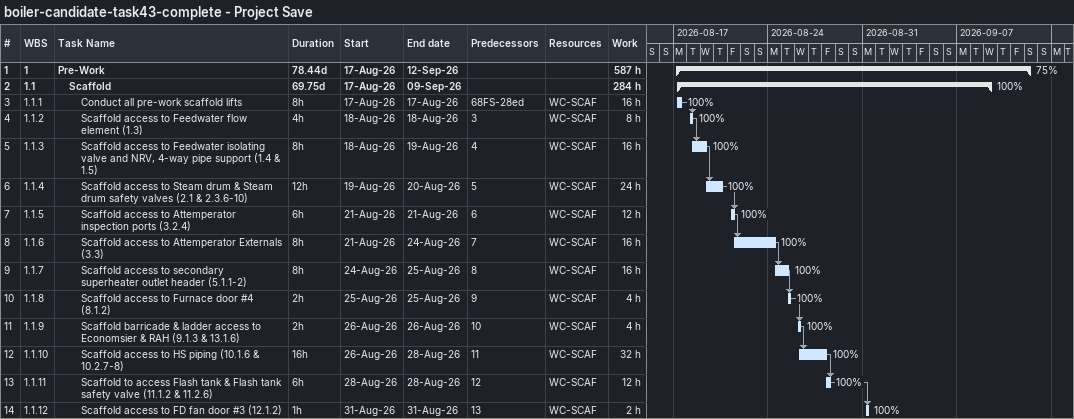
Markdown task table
boiler-candidate-task43-complete - Project Save

| ID | WBS | Task | Duration | Start | Finish | Predecessors | Resources | % complete | Work (h) |
|---|---|---|---|---|---|---|---|---|---|
| 1 | 1 | **Pre-Work** | 78.44d | 2026-08-17 | 2026-09-12 |  |  | 75 | 587 |
| 2 | 1.1 | **Scaffold** | 69.75d | 2026-08-17 | 2026-09-09 |  |  | 100 | 284 |
| 3 | 1.1.1 | Conduct all pre-work scaffold lifts | 8h | 2026-08-17 | 2026-08-17 | 68FS-28ed | WC-SCAF | 100 | 16 |
| 4 | 1.1.2 | Scaffold access to Feedwater flow element (1.3) | 4h | 2026-08-18 | 2026-08-18 | 3 | WC-SCAF | 100 | 8 |
| 5 | 1.1.3 | Scaffold access to Feedwater isolating valve and NRV, 4-way pipe support (1.4 & 1.5) | 8h | 2026-08-18 | 2026-08-19 | 4 | WC-SCAF | 100 | 16 |
| 6 | 1.1.4 | Scaffold access to Steam drum & Steam drum safety valves (2.1 & 2.3.6-10) | 12h | 2026-08-19 | 2026-08-20 | 5 | WC-SCAF | 100 | 24 |
| 7 | 1.1.5 | Scaffold access to Attemperator inspection ports (3.2.4) | 6h | 2026-08-21 | 2026-08-21 | 6 | WC-SCAF | 100 | 12 |
| 8 | 1.1.6 | Scaffold access to Attemperator Externals (3.3) | 8h | 2026-08-21 | 2026-08-24 | 7 | WC-SCAF | 100 | 16 |
| 9 | 1.1.7 | Scaffold access to secondary superheater outlet header (5.1.1-2) | 8h | 2026-08-24 | 2026-08-25 | 8 | WC-SCAF | 100 | 16 |
| 10 | 1.1.8 | Scaffold access to Furnace door #4 (8.1.2) | 2h | 2026-08-25 | 2026-08-25 | 9 | WC-SCAF | 100 | 4 |
| 11 | 1.1.9 | Scaffold barricade & ladder access to Economsier & RAH (9.1.3 & 13.1.6) | 2h | 2026-08-26 | 2026-08-26 | 10 | WC-SCAF | 100 | 4 |
| 12 | 1.1.10 | Scaffold access to HS piping (10.1.6 & 10.2.7-8) | 16h | 2026-08-26 | 2026-08-28 | 11 | WC-SCAF | 100 | 32 |
| 13 | 1.1.11 | Scaffold to access Flash tank & Flash tank safety valve (11.1.2 & 11.2.6) | 6h | 2026-08-28 | 2026-08-28 | 12 | WC-SCAF | 100 | 12 |
| 14 | 1.1.12 | Scaffold access to FD fan door #3 (12.1.2) | 1h | 2026-08-31 | 2026-08-31 | 13 | WC-SCAF | 100 | 2 |
